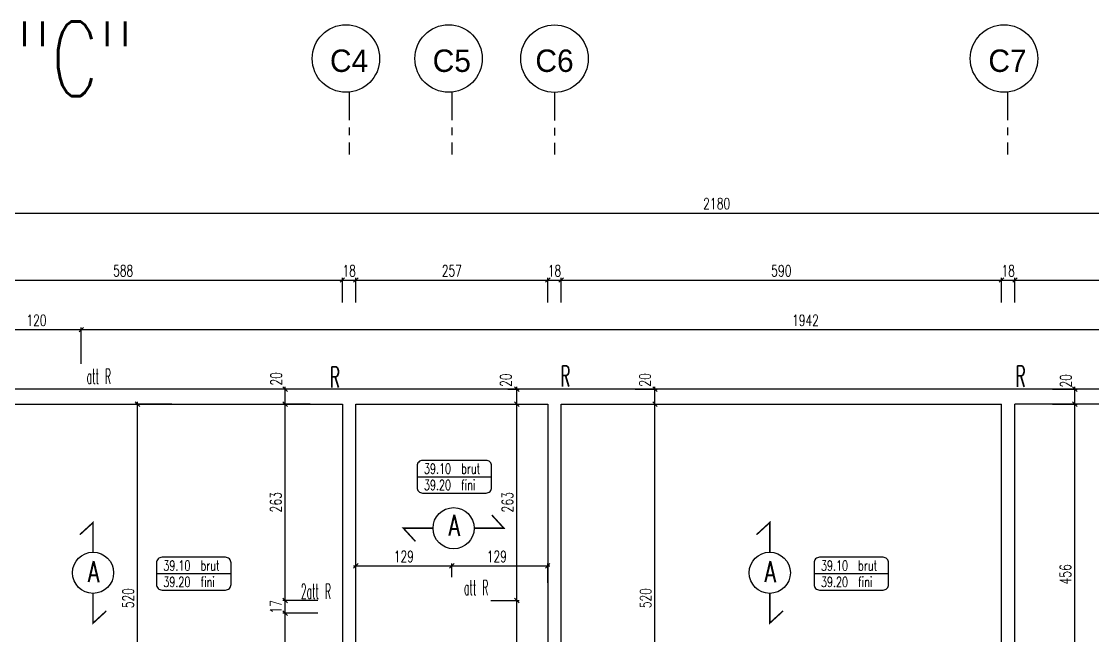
# Model space of a CAD drawing. Extents: x 307 to 786, y -197 to -94.
# Drawn here: x 325.88 to 340.24, y -163.74 to -155.51 of the extents above; entities that cross this region are included whole.
import ezdxf
from ezdxf.enums import TextEntityAlignment as Align

# ---------------------------------------------------------------- set-up
doc = ezdxf.new("R2010")
doc.units = 0
doc.header["$LTSCALE"] = 0.5
doc.header["$MEASUREMENT"] = 0
doc.linetypes.add('AXES2', pattern=[1.125, 0.75, -0.125, 0.125, -0.125])
doc.layers.get('DEFPOINTS').update_dxf_attribs({"linetype": 'CONTINUOUS'})
for name, color, linetype in [('A05-AXES', 13, 'AXES2'), ('A19-COTATIONS', 146, 'CONTINUOUS'), ('AXES', 6, 'AXES2'), ('CADRE-CART', 7, 'CONTINUOUS'), ('COTATION', 7, 'CONTINUOUS'), ('HABILLAGE', 7, 'CONTINUOUS'), ('MURS', 3, 'CONTINUOUS'), ('PLANCHER', 7, 'CONTINUOUS'), ('REPERE-RAID', 4, 'CONTINUOUS')]:
    doc.layers.add(name, color=color, linetype=linetype)
doc.styles.add('CGotH', font='GOTHIC.TTF')
doc.styles.add('ROMANS8', font='romans.shx', dxfattribs={"width": 0.7})
doc.styles.get("Standard").update_dxf_attribs({"font": 'txt.shx'})
doc.dimstyles.new('COT50 cm', dxfattribs={"dimtxt": 0.15, "dimasz": 0.06, "dimexe": 0.03, "dimexo": 0.1, "dimgap": 0.05, "dimtad": 1, "dimdec": 0, "dimlfac": 100, "dimzin": 0, "dimdsep": 46, "dimtxsty": 'ROMANS8', "dimblk1": 'OBLIQUE', "dimblk2": 'OBLIQUE', "dimsah": 1, "dimcen": 0.03, "dimdle": 0.03, "dimclrt": 1, "dimadec": 0, "dimazin": 0, "dimtfac": 1, "dimtdec": 0, "dimtmove": 0, "dimatfit": 3, "dimfxl": 1, "dimfxlon": 1, "dimtolj": 1, "dimtzin": 0, "dimlwd": -1, "dimlwe": -1, "dimarcsym": 0})

# ---------------------------------------------------------------- blocks, each defined once
blk = doc.blocks.new('139')
at = {"layer": 'HABILLAGE', "color": 7}
blk.add_line((-0.665, 0), (0.665, 0), dxfattribs=at)
at = {"layer": 'HABILLAGE'}
blk.add_lwpolyline([(-0.565, -0.291), (0.565, -0.291, 0.414214), (0.665, -0.191), (0.665, 0.191, 0.414214), (0.565, 0.291), (-0.565, 0.291, 0.414214), (-0.665, 0.191), (-0.665, -0.191, 0.414214)], format="xyb", close=True, dxfattribs=at)
at = {"layer": 'HABILLAGE', "color": 1, "width": 0.7}
for s, p in [('brut', (0.121, 0.054)), ('fini', (0.121, -0.237))]:
    blk.add_text(s, height=0.18, dxfattribs=at).set_placement(p)
for tag, p in [('NIVBRUT', (-0.543, 0.054)), ('NIVFINI', (-0.543, -0.237))]:
    blk.add_attdef(tag, p, '', height=0.18, dxfattribs=at)
blk = doc.blocks.new('_Oblique')
at = {"layer": 'COTATION', "color": 0, "lineweight": -2}
blk.add_line((-0.5, -0.5), (0.5, 0.5), dxfattribs=at)
blk = doc.blocks.new('*D812')
at = {"layer": 'COTATION', "color": 0, "transparency": 16777216}
for p, q in [((324.299, -159.814), (324.299, -158.949)), ((330.179, -159.279), (330.179, -158.949)), ((324.269, -158.979), (330.209, -158.979))]:
    blk.add_line(p, q, dxfattribs=at)
at = {"layer": 'DEFPOINTS', "color": 0, "transparency": 16777216}
for p in [(330.179, -158.979), (330.179, -159.379), (324.299, -159.914)]:
    blk.add_point(p, dxfattribs=at)
at = {"layer": 'COTATION', "color": 0, "transparency": 16777216, "xscale": 0.06, "yscale": 0.06, "zscale": 0.06, "rotation": 180}
blk.add_blockref('_Oblique', (324.299, -158.979), dxfattribs=at)
at = {"layer": 'COTATION', "color": 0, "transparency": 16777216, "xscale": 0.06, "yscale": 0.06, "zscale": 0.06}
blk.add_blockref('_Oblique', (330.179, -158.979), dxfattribs=at)
at = {"layer": 'COTATION', "color": 1, "transparency": 16777216, "insert": (327.239, -158.854), "char_height": 0.15, "attachment_point": 5, "style": 'ROMANS8'}
blk.add_mtext('\\A1;588', dxfattribs=at)
blk = doc.blocks.new('*D813')
at = {"layer": 'COTATION', "color": 0, "transparency": 16777216}
for p, q in [((330.179, -159.279), (330.179, -158.949)), ((330.359, -159.279), (330.359, -158.949)), ((330.149, -158.979), (330.389, -158.979))]:
    blk.add_line(p, q, dxfattribs=at)
at = {"layer": 'DEFPOINTS', "color": 0, "transparency": 16777216}
for p in [(330.359, -158.979), (330.179, -162.324), (330.359, -162.324)]:
    blk.add_point(p, dxfattribs=at)
at = {"layer": 'COTATION', "color": 0, "transparency": 16777216, "xscale": 0.06, "yscale": 0.06, "zscale": 0.06, "rotation": 180}
blk.add_blockref('_Oblique', (330.179, -158.979), dxfattribs=at)
at = {"layer": 'COTATION', "color": 0, "transparency": 16777216, "xscale": 0.06, "yscale": 0.06, "zscale": 0.06}
blk.add_blockref('_Oblique', (330.359, -158.979), dxfattribs=at)
at = {"layer": 'COTATION', "color": 1, "transparency": 16777216, "insert": (330.269, -158.854), "char_height": 0.15, "attachment_point": 5, "style": 'ROMANS8'}
blk.add_mtext('\\A1;18', dxfattribs=at)
blk = doc.blocks.new('*D814')
at = {"layer": 'COTATION', "color": 0, "transparency": 16777216}
for p, q in [((330.359, -159.279), (330.359, -158.949)), ((332.933, -159.279), (332.933, -158.949)), ((330.329, -158.979), (332.963, -158.979))]:
    blk.add_line(p, q, dxfattribs=at)
at = {"layer": 'DEFPOINTS', "color": 0, "transparency": 16777216}
for p in [(332.933, -158.979), (330.359, -162.324), (332.933, -162.324)]:
    blk.add_point(p, dxfattribs=at)
at = {"layer": 'COTATION', "color": 0, "transparency": 16777216, "xscale": 0.06, "yscale": 0.06, "zscale": 0.06, "rotation": 180}
blk.add_blockref('_Oblique', (330.359, -158.979), dxfattribs=at)
at = {"layer": 'COTATION', "color": 0, "transparency": 16777216, "xscale": 0.06, "yscale": 0.06, "zscale": 0.06}
blk.add_blockref('_Oblique', (332.933, -158.979), dxfattribs=at)
at = {"layer": 'COTATION', "color": 1, "transparency": 16777216, "insert": (331.646, -158.854), "char_height": 0.15, "attachment_point": 5, "style": 'ROMANS8'}
blk.add_mtext('\\A1;257', dxfattribs=at)
blk = doc.blocks.new('*D815')
at = {"layer": 'COTATION', "color": 0, "transparency": 16777216}
for p, q in [((332.933, -159.279), (332.933, -158.949)), ((333.112, -159.279), (333.112, -158.949)), ((332.903, -158.979), (333.142, -158.979))]:
    blk.add_line(p, q, dxfattribs=at)
at = {"layer": 'DEFPOINTS', "color": 0, "transparency": 16777216}
for p in [(333.112, -158.979), (332.933, -162.324), (333.112, -162.324)]:
    blk.add_point(p, dxfattribs=at)
at = {"layer": 'COTATION', "color": 0, "transparency": 16777216, "xscale": 0.06, "yscale": 0.06, "zscale": 0.06, "rotation": 180}
blk.add_blockref('_Oblique', (332.933, -158.979), dxfattribs=at)
at = {"layer": 'COTATION', "color": 0, "transparency": 16777216, "xscale": 0.06, "yscale": 0.06, "zscale": 0.06}
blk.add_blockref('_Oblique', (333.112, -158.979), dxfattribs=at)
at = {"layer": 'COTATION', "color": 1, "transparency": 16777216, "insert": (333.023, -158.854), "char_height": 0.15, "attachment_point": 5, "style": 'ROMANS8'}
blk.add_mtext('\\A1;18', dxfattribs=at)
blk = doc.blocks.new('*D816')
at = {"layer": 'COTATION', "color": 0, "transparency": 16777216}
for p, q in [((333.112, -159.279), (333.112, -158.949)), ((339.016, -159.279), (339.016, -158.949)), ((333.082, -158.979), (339.046, -158.979))]:
    blk.add_line(p, q, dxfattribs=at)
at = {"layer": 'DEFPOINTS', "color": 0, "transparency": 16777216}
for p in [(339.016, -158.979), (333.112, -162.324), (339.016, -162.324)]:
    blk.add_point(p, dxfattribs=at)
at = {"layer": 'COTATION', "color": 0, "transparency": 16777216, "xscale": 0.06, "yscale": 0.06, "zscale": 0.06, "rotation": 180}
blk.add_blockref('_Oblique', (333.112, -158.979), dxfattribs=at)
at = {"layer": 'COTATION', "color": 0, "transparency": 16777216, "xscale": 0.06, "yscale": 0.06, "zscale": 0.06}
blk.add_blockref('_Oblique', (339.016, -158.979), dxfattribs=at)
at = {"layer": 'COTATION', "color": 1, "transparency": 16777216, "insert": (336.064, -158.854), "char_height": 0.15, "attachment_point": 5, "style": 'ROMANS8'}
blk.add_mtext('\\A1;590', dxfattribs=at)
blk = doc.blocks.new('*D817')
at = {"layer": 'COTATION', "color": 0, "transparency": 16777216}
for p, q in [((339.016, -159.279), (339.016, -158.949)), ((339.196, -159.279), (339.196, -158.949)), ((338.986, -158.979), (339.226, -158.979))]:
    blk.add_line(p, q, dxfattribs=at)
at = {"layer": 'DEFPOINTS', "color": 0, "transparency": 16777216}
for p in [(339.196, -158.979), (339.016, -162.324), (339.196, -162.324)]:
    blk.add_point(p, dxfattribs=at)
at = {"layer": 'COTATION', "color": 0, "transparency": 16777216, "xscale": 0.06, "yscale": 0.06, "zscale": 0.06, "rotation": 180}
blk.add_blockref('_Oblique', (339.016, -158.979), dxfattribs=at)
at = {"layer": 'COTATION', "color": 0, "transparency": 16777216, "xscale": 0.06, "yscale": 0.06, "zscale": 0.06}
blk.add_blockref('_Oblique', (339.196, -158.979), dxfattribs=at)
at = {"layer": 'COTATION', "color": 1, "transparency": 16777216, "insert": (339.106, -158.854), "char_height": 0.15, "attachment_point": 5, "style": 'ROMANS8'}
blk.add_mtext('\\A1;18', dxfattribs=at)
blk = doc.blocks.new('*D818')
at = {"layer": 'COTATION', "color": 0, "transparency": 16777216}
for p, q in [((339.196, -159.279), (339.196, -158.949)), ((342.915, -159.279), (342.915, -158.949)), ((339.166, -158.979), (342.945, -158.979))]:
    blk.add_line(p, q, dxfattribs=at)
at = {"layer": 'DEFPOINTS', "color": 0, "transparency": 16777216}
for p in [(342.915, -158.979), (339.196, -162.324), (342.915, -162.324)]:
    blk.add_point(p, dxfattribs=at)
at = {"layer": 'COTATION', "color": 0, "transparency": 16777216, "xscale": 0.06, "yscale": 0.06, "zscale": 0.06, "rotation": 180}
blk.add_blockref('_Oblique', (339.196, -158.979), dxfattribs=at)
at = {"layer": 'COTATION', "color": 0, "transparency": 16777216, "xscale": 0.06, "yscale": 0.06, "zscale": 0.06}
blk.add_blockref('_Oblique', (342.915, -158.979), dxfattribs=at)
at = {"layer": 'COTATION', "color": 1, "transparency": 16777216, "insert": (341.055, -158.854), "char_height": 0.15, "attachment_point": 5, "style": 'ROMANS8'}
blk.add_mtext('\\A1;372', dxfattribs=at)
blk = doc.blocks.new('*D867')
at = {"layer": 'COTATION', "color": 0, "transparency": 16777216}
for p, q in [((325.449, -159.643), (326.709, -159.643)), ((325.479, -160.102), (325.479, -159.613)), ((326.679, -160.103), (326.679, -159.613))]:
    blk.add_line(p, q, dxfattribs=at)
at = {"layer": 'DEFPOINTS', "color": 0, "transparency": 16777216}
for p in [(326.679, -159.643), (325.479, -160.202), (326.679, -160.203)]:
    blk.add_point(p, dxfattribs=at)
at = {"layer": 'COTATION', "color": 0, "transparency": 16777216, "xscale": 0.06, "yscale": 0.06, "zscale": 0.06, "rotation": 180}
blk.add_blockref('_Oblique', (325.479, -159.643), dxfattribs=at)
at = {"layer": 'COTATION', "color": 0, "transparency": 16777216, "xscale": 0.06, "yscale": 0.06, "zscale": 0.06}
blk.add_blockref('_Oblique', (326.679, -159.643), dxfattribs=at)
at = {"layer": 'COTATION', "color": 1, "transparency": 16777216, "insert": (326.079, -159.518), "char_height": 0.15, "attachment_point": 5, "style": 'ROMANS8'}
blk.add_mtext('\\A1;120', dxfattribs=at)
blk = doc.blocks.new('*D868')
at = {"layer": 'COTATION', "color": 0, "transparency": 16777216}
for p, q in [((326.649, -159.643), (346.126, -159.643)), ((326.679, -160.103), (326.679, -159.613)), ((346.096, -160.341), (346.096, -159.613))]:
    blk.add_line(p, q, dxfattribs=at)
at = {"layer": 'DEFPOINTS', "color": 0, "transparency": 16777216}
for p in [(346.096, -159.643), (326.679, -160.203), (346.096, -160.441)]:
    blk.add_point(p, dxfattribs=at)
at = {"layer": 'COTATION', "color": 0, "transparency": 16777216, "xscale": 0.06, "yscale": 0.06, "zscale": 0.06, "rotation": 180}
blk.add_blockref('_Oblique', (326.679, -159.643), dxfattribs=at)
at = {"layer": 'COTATION', "color": 0, "transparency": 16777216, "xscale": 0.06, "yscale": 0.06, "zscale": 0.06}
blk.add_blockref('_Oblique', (346.096, -159.643), dxfattribs=at)
at = {"layer": 'COTATION', "color": 1, "transparency": 16777216, "insert": (336.387, -159.518), "char_height": 0.15, "attachment_point": 5, "style": 'ROMANS8'}
blk.add_mtext('\\A1;1942', dxfattribs=at)
blk = doc.blocks.new('*D877')
at = {"layer": 'COTATION', "color": 0, "transparency": 16777216}
for p, q in [((324.269, -158.081), (346.126, -158.081)), ((324.299, -158.646), (324.299, -158.051)), ((346.096, -159.081), (346.096, -158.051))]:
    blk.add_line(p, q, dxfattribs=at)
at = {"layer": 'DEFPOINTS', "color": 0, "transparency": 16777216}
for p in [(346.096, -158.081), (324.299, -158.746), (346.096, -160.441)]:
    blk.add_point(p, dxfattribs=at)
at = {"layer": 'COTATION', "color": 0, "transparency": 16777216, "xscale": 0.06, "yscale": 0.06, "zscale": 0.06, "rotation": 180}
blk.add_blockref('_Oblique', (324.299, -158.081), dxfattribs=at)
at = {"layer": 'COTATION', "color": 0, "transparency": 16777216, "xscale": 0.06, "yscale": 0.06, "zscale": 0.06}
blk.add_blockref('_Oblique', (346.096, -158.081), dxfattribs=at)
at = {"layer": 'COTATION', "color": 1, "transparency": 16777216, "insert": (335.197, -157.956), "char_height": 0.15, "attachment_point": 5, "style": 'ROMANS8'}
blk.add_mtext('\\A1;2180', dxfattribs=at)
blk = doc.blocks.new('*D953')
at = {"layer": 'COTATION', "color": 0, "transparency": 16777216}
for p, q in [((327.894, -160.641), (327.402, -160.641)), ((327.432, -165.871), (327.432, -160.611)), ((327.669, -165.841), (327.402, -165.841))]:
    blk.add_line(p, q, dxfattribs=at)
at = {"layer": 'DEFPOINTS', "color": 0, "transparency": 16777216}
for p in [(327.432, -160.641), (327.994, -160.641), (327.769, -165.841)]:
    blk.add_point(p, dxfattribs=at)
at = {"layer": 'COTATION', "color": 0, "transparency": 16777216, "xscale": 0.06, "yscale": 0.06, "zscale": 0.06}
for p, rotation in [((327.432, -160.641), 90), ((327.432, -165.841), 270)]:
    blk.add_blockref('_Oblique', p, dxfattribs=dict(at, rotation=rotation))
at = {"layer": 'COTATION', "color": 1, "transparency": 16777216, "insert": (327.307, -163.241), "char_height": 0.15, "attachment_point": 5, "rotation": 90, "style": 'ROMANS8'}
blk.add_mtext('\\A1;520', dxfattribs=at)
blk = doc.blocks.new('*D964')
at = {"layer": 'COTATION', "color": 0, "transparency": 16777216}
for p, q in [((329.413, -164.661), (329.413, -163.411)), ((329.849, -163.441), (329.383, -163.441)), ((329.84, -164.631), (329.383, -164.631))]:
    blk.add_line(p, q, dxfattribs=at)
at = {"layer": 'DEFPOINTS', "color": 0, "transparency": 16777216}
for p in [(329.413, -163.441), (329.949, -163.441), (329.94, -164.631)]:
    blk.add_point(p, dxfattribs=at)
at = {"layer": 'COTATION', "color": 0, "transparency": 16777216, "xscale": 0.06, "yscale": 0.06, "zscale": 0.06}
for p, rotation in [((329.413, -163.441), 90), ((329.413, -164.631), 270)]:
    blk.add_blockref('_Oblique', p, dxfattribs=dict(at, rotation=rotation))
at = {"layer": 'COTATION', "color": 1, "transparency": 16777216, "insert": (329.288, -164.036), "char_height": 0.15, "attachment_point": 5, "rotation": 90, "style": 'ROMANS8'}
blk.add_mtext('\\A1;119', dxfattribs=at)
blk = doc.blocks.new('*D965')
at = {"layer": 'COTATION', "color": 0, "transparency": 16777216}
for p, q in [((329.849, -163.271), (329.383, -163.271)), ((329.413, -163.471), (329.413, -163.241)), ((329.849, -163.441), (329.383, -163.441))]:
    blk.add_line(p, q, dxfattribs=at)
at = {"layer": 'DEFPOINTS', "color": 0, "transparency": 16777216}
for p in [(329.413, -163.271), (329.949, -163.271), (329.949, -163.441)]:
    blk.add_point(p, dxfattribs=at)
at = {"layer": 'COTATION', "color": 0, "transparency": 16777216, "xscale": 0.06, "yscale": 0.06, "zscale": 0.06}
for p, rotation in [((329.413, -163.271), 90), ((329.413, -163.441), 270)]:
    blk.add_blockref('_Oblique', p, dxfattribs=dict(at, rotation=rotation))
at = {"layer": 'COTATION', "color": 1, "transparency": 16777216, "insert": (329.288, -163.356), "char_height": 0.15, "attachment_point": 5, "rotation": 90, "style": 'ROMANS8'}
blk.add_mtext('\\A1;17', dxfattribs=at)
blk = doc.blocks.new('*D966')
at = {"layer": 'COTATION', "color": 0, "transparency": 16777216}
for p, q in [((329.749, -160.641), (329.383, -160.641)), ((329.413, -163.301), (329.413, -160.611)), ((329.849, -163.271), (329.383, -163.271))]:
    blk.add_line(p, q, dxfattribs=at)
at = {"layer": 'DEFPOINTS', "color": 0, "transparency": 16777216}
for p in [(329.413, -160.641), (329.849, -160.641), (329.949, -163.271)]:
    blk.add_point(p, dxfattribs=at)
at = {"layer": 'COTATION', "color": 0, "transparency": 16777216, "xscale": 0.06, "yscale": 0.06, "zscale": 0.06}
for p, rotation in [((329.413, -160.641), 90), ((329.413, -163.271), 270)]:
    blk.add_blockref('_Oblique', p, dxfattribs=dict(at, rotation=rotation))
at = {"layer": 'COTATION', "color": 1, "transparency": 16777216, "insert": (329.288, -161.956), "char_height": 0.15, "attachment_point": 5, "rotation": 90, "style": 'ROMANS8'}
blk.add_mtext('\\A1;263', dxfattribs=at)
blk = doc.blocks.new('*D967')
at = {"layer": 'COTATION', "color": 0, "transparency": 16777216}
for p, q in [((329.749, -160.441), (329.383, -160.441)), ((329.413, -160.671), (329.413, -160.411)), ((329.749, -160.641), (329.383, -160.641))]:
    blk.add_line(p, q, dxfattribs=at)
at = {"layer": 'DEFPOINTS', "color": 0, "transparency": 16777216}
for p in [(329.413, -160.441), (329.849, -160.441), (329.849, -160.641)]:
    blk.add_point(p, dxfattribs=at)
at = {"layer": 'COTATION', "color": 0, "transparency": 16777216, "xscale": 0.06, "yscale": 0.06, "zscale": 0.06}
for p, rotation in [((329.413, -160.441), 90), ((329.413, -160.641), 270)]:
    blk.add_blockref('_Oblique', p, dxfattribs=dict(at, rotation=rotation))
at = {"layer": 'COTATION', "color": 1, "transparency": 16777216, "insert": (329.291, -160.301), "char_height": 0.15, "attachment_point": 5, "rotation": 90, "style": 'ROMANS8'}
blk.add_mtext('\\A1;20', dxfattribs=at)
blk = doc.blocks.new('*D968')
at = {"layer": 'COTATION', "color": 0, "transparency": 16777216}
for p, q in [((330.329, -162.807), (331.676, -162.807)), ((330.359, -162.96), (330.359, -162.777)), ((331.646, -162.96), (331.646, -162.777))]:
    blk.add_line(p, q, dxfattribs=at)
at = {"layer": 'DEFPOINTS', "color": 0, "transparency": 16777216}
for p in [(331.646, -162.807), (330.359, -163.06), (331.646, -163.06)]:
    blk.add_point(p, dxfattribs=at)
at = {"layer": 'COTATION', "color": 0, "transparency": 16777216, "xscale": 0.06, "yscale": 0.06, "zscale": 0.06, "rotation": 180}
blk.add_blockref('_Oblique', (330.359, -162.807), dxfattribs=at)
at = {"layer": 'COTATION', "color": 0, "transparency": 16777216, "xscale": 0.06, "yscale": 0.06, "zscale": 0.06}
blk.add_blockref('_Oblique', (331.646, -162.807), dxfattribs=at)
at = {"layer": 'COTATION', "color": 1, "transparency": 16777216, "insert": (331.003, -162.682), "char_height": 0.15, "attachment_point": 5, "style": 'ROMANS8'}
blk.add_mtext('\\A1;129', dxfattribs=at)
blk = doc.blocks.new('*D969')
at = {"layer": 'COTATION', "color": 0, "transparency": 16777216}
for p, q in [((331.616, -162.807), (332.962, -162.807)), ((331.646, -162.96), (331.646, -162.777)), ((332.932, -163.035), (332.932, -162.777))]:
    blk.add_line(p, q, dxfattribs=at)
at = {"layer": 'DEFPOINTS', "color": 0, "transparency": 16777216}
for p in [(332.932, -162.807), (331.646, -163.06), (332.932, -163.135)]:
    blk.add_point(p, dxfattribs=at)
at = {"layer": 'COTATION', "color": 0, "transparency": 16777216, "xscale": 0.06, "yscale": 0.06, "zscale": 0.06, "rotation": 180}
blk.add_blockref('_Oblique', (331.646, -162.807), dxfattribs=at)
at = {"layer": 'COTATION', "color": 0, "transparency": 16777216, "xscale": 0.06, "yscale": 0.06, "zscale": 0.06}
blk.add_blockref('_Oblique', (332.932, -162.807), dxfattribs=at)
at = {"layer": 'COTATION', "color": 1, "transparency": 16777216, "insert": (332.251, -162.682), "char_height": 0.15, "attachment_point": 5, "style": 'ROMANS8'}
blk.add_mtext('\\A1;129', dxfattribs=at)
blk = doc.blocks.new('*D972')
at = {"layer": 'COTATION', "color": 0, "transparency": 16777216}
for p, q in [((332.171, -163.271), (332.547, -163.271)), ((332.517, -165.216), (332.517, -163.241)), ((332.709, -165.186), (332.487, -165.186))]:
    blk.add_line(p, q, dxfattribs=at)
at = {"layer": 'DEFPOINTS', "color": 0, "transparency": 16777216}
for p in [(332.071, -163.271), (332.517, -163.271), (332.809, -165.186)]:
    blk.add_point(p, dxfattribs=at)
at = {"layer": 'COTATION', "color": 0, "transparency": 16777216, "xscale": 0.06, "yscale": 0.06, "zscale": 0.06}
for p, rotation in [((332.517, -163.271), 90), ((332.517, -165.186), 270)]:
    blk.add_blockref('_Oblique', p, dxfattribs=dict(at, rotation=rotation))
at = {"layer": 'COTATION', "color": 1, "transparency": 16777216, "insert": (332.392, -164.228), "char_height": 0.15, "attachment_point": 5, "rotation": 90, "style": 'ROMANS8'}
blk.add_mtext('\\A1;192', dxfattribs=at)
blk = doc.blocks.new('*D973')
at = {"layer": 'COTATION', "color": 0, "transparency": 16777216}
for p, q in [((332.35, -160.641), (332.547, -160.641)), ((332.517, -163.301), (332.517, -160.611)), ((332.171, -163.271), (332.547, -163.271))]:
    blk.add_line(p, q, dxfattribs=at)
at = {"layer": 'DEFPOINTS', "color": 0, "transparency": 16777216}
for p in [(332.25, -160.641), (332.517, -160.641), (332.071, -163.271)]:
    blk.add_point(p, dxfattribs=at)
at = {"layer": 'COTATION', "color": 0, "transparency": 16777216, "xscale": 0.06, "yscale": 0.06, "zscale": 0.06}
for p, rotation in [((332.517, -160.641), 90), ((332.517, -163.271), 270)]:
    blk.add_blockref('_Oblique', p, dxfattribs=dict(at, rotation=rotation))
at = {"layer": 'COTATION', "color": 1, "transparency": 16777216, "insert": (332.392, -161.956), "char_height": 0.15, "attachment_point": 5, "rotation": 90, "style": 'ROMANS8'}
blk.add_mtext('\\A1;263', dxfattribs=at)
blk = doc.blocks.new('*D974')
at = {"layer": 'COTATION', "color": 0, "transparency": 16777216}
for p, q in [((332.398, -160.441), (332.547, -160.441)), ((332.517, -160.671), (332.517, -160.411)), ((332.35, -160.641), (332.547, -160.641))]:
    blk.add_line(p, q, dxfattribs=at)
at = {"layer": 'DEFPOINTS', "color": 0, "transparency": 16777216}
for p in [(332.298, -160.441), (332.517, -160.441), (332.25, -160.641)]:
    blk.add_point(p, dxfattribs=at)
at = {"layer": 'COTATION', "color": 0, "transparency": 16777216, "xscale": 0.06, "yscale": 0.06, "zscale": 0.06}
for p, rotation in [((332.517, -160.441), 90), ((332.517, -160.641), 270)]:
    blk.add_blockref('_Oblique', p, dxfattribs=dict(at, rotation=rotation))
at = {"layer": 'COTATION', "color": 1, "transparency": 16777216, "insert": (332.371, -160.321), "char_height": 0.15, "attachment_point": 5, "rotation": 90, "style": 'ROMANS8'}
blk.add_mtext('\\A1;20', dxfattribs=at)
blk = doc.blocks.new('*D987')
at = {"layer": 'COTATION', "color": 0, "transparency": 16777216}
for p, q in [((334.135, -160.641), (334.4, -160.641)), ((334.37, -165.871), (334.37, -160.611)), ((334.635, -165.841), (334.34, -165.841))]:
    blk.add_line(p, q, dxfattribs=at)
at = {"layer": 'DEFPOINTS', "color": 0, "transparency": 16777216}
for p in [(334.035, -160.641), (334.37, -160.641), (334.735, -165.841)]:
    blk.add_point(p, dxfattribs=at)
at = {"layer": 'COTATION', "color": 0, "transparency": 16777216, "xscale": 0.06, "yscale": 0.06, "zscale": 0.06}
for p, rotation in [((334.37, -160.641), 90), ((334.37, -165.841), 270)]:
    blk.add_blockref('_Oblique', p, dxfattribs=dict(at, rotation=rotation))
at = {"layer": 'COTATION', "color": 1, "transparency": 16777216, "insert": (334.245, -163.241), "char_height": 0.15, "attachment_point": 5, "rotation": 90, "style": 'ROMANS8'}
blk.add_mtext('\\A1;520', dxfattribs=at)
blk = doc.blocks.new('*D988')
at = {"layer": 'COTATION', "color": 0, "transparency": 16777216}
for p, q in [((334.104, -160.441), (334.4, -160.441)), ((334.37, -160.671), (334.37, -160.411)), ((334.135, -160.641), (334.4, -160.641))]:
    blk.add_line(p, q, dxfattribs=at)
at = {"layer": 'DEFPOINTS', "color": 0, "transparency": 16777216}
for p in [(334.004, -160.441), (334.37, -160.441), (334.035, -160.641)]:
    blk.add_point(p, dxfattribs=at)
at = {"layer": 'COTATION', "color": 0, "transparency": 16777216, "xscale": 0.06, "yscale": 0.06, "zscale": 0.06}
for p, rotation in [((334.37, -160.441), 90), ((334.37, -160.641), 270)]:
    blk.add_blockref('_Oblique', p, dxfattribs=dict(at, rotation=rotation))
at = {"layer": 'COTATION', "color": 1, "transparency": 16777216, "insert": (334.236, -160.317), "char_height": 0.15, "attachment_point": 5, "rotation": 90, "style": 'ROMANS8'}
blk.add_mtext('\\A1;20', dxfattribs=at)
blk = doc.blocks.new('*D1000')
at = {"layer": 'COTATION', "color": 0, "transparency": 16777216}
for p, q in [((339.697, -160.641), (340.028, -160.641)), ((339.998, -165.231), (339.998, -160.611)), ((339.535, -165.201), (340.028, -165.201))]:
    blk.add_line(p, q, dxfattribs=at)
at = {"layer": 'DEFPOINTS', "color": 0, "transparency": 16777216}
for p in [(339.597, -160.641), (339.998, -160.641), (339.435, -165.201)]:
    blk.add_point(p, dxfattribs=at)
at = {"layer": 'COTATION', "color": 0, "transparency": 16777216, "xscale": 0.06, "yscale": 0.06, "zscale": 0.06}
for p, rotation in [((339.998, -160.641), 90), ((339.998, -165.201), 270)]:
    blk.add_blockref('_Oblique', p, dxfattribs=dict(at, rotation=rotation))
at = {"layer": 'COTATION', "color": 1, "transparency": 16777216, "insert": (339.873, -162.921), "char_height": 0.15, "attachment_point": 5, "rotation": 90, "style": 'ROMANS8'}
blk.add_mtext('\\A1;456', dxfattribs=at)
blk = doc.blocks.new('*D1001')
at = {"layer": 'COTATION', "color": 0, "transparency": 16777216}
for p, q in [((339.697, -160.441), (340.028, -160.441)), ((339.998, -160.671), (339.998, -160.411)), ((339.697, -160.641), (340.028, -160.641))]:
    blk.add_line(p, q, dxfattribs=at)
at = {"layer": 'DEFPOINTS', "color": 0, "transparency": 16777216}
for p in [(339.597, -160.441), (339.998, -160.441), (339.597, -160.641)]:
    blk.add_point(p, dxfattribs=at)
at = {"layer": 'COTATION', "color": 0, "transparency": 16777216, "xscale": 0.06, "yscale": 0.06, "zscale": 0.06}
for p, rotation in [((339.998, -160.441), 90), ((339.998, -160.641), 270)]:
    blk.add_blockref('_Oblique', p, dxfattribs=dict(at, rotation=rotation))
at = {"layer": 'COTATION', "color": 1, "transparency": 16777216, "insert": (339.879, -160.329), "char_height": 0.15, "attachment_point": 5, "rotation": 90, "style": 'ROMANS8'}
blk.add_mtext('\\A1;20', dxfattribs=at)

msp = doc.modelspace()

# ---------------------------------------------------------------- linework, layer by layer
at = {"layer": 'A19-COTATIONS', "color": 242, "lineweight": 30, "ltscale": 10, "true_color": 0xcd2027}
for centre in [(330.2267, -156.0112), (331.603, -156.0111), (333.0228, -156.0126), (339.0496, -156.0109)]:
    msp.add_circle(centre, 0.4522, dxfattribs=at)
at = {"layer": 'AXES', "color": 1}
for p, q in [((330.2693, -156.4614), (330.2693, -157.296)), ((331.6462, -156.4613), (331.6462, -157.296)), ((333.0228, -156.4648), (333.0228, -157.296)), ((339.0959, -156.4608), (339.0959, -157.296))]:
    msp.add_line(p, q, dxfattribs=at)
at = {"layer": 'MURS'}
for p, q in [((346.0959, -160.4413), (324.299, -160.4413)), ((333.1126, -160.6413), (339.0159, -160.6413)), ((339.0154, -165.4414), (339.0159, -160.6413)), ((339.1954, -165.4414), (339.1959, -160.6413)), ((342.9147, -160.6413), (339.1959, -160.6413))]:
    msp.add_line(p, q, dxfattribs=at)
msp.add_lwpolyline([(324.299, -160.6413), (330.1793, -160.6413), (330.1793, -166.1413), (330.3593, -166.1413), (330.3593, -160.6413), (332.9326, -160.6413), (332.9326, -166.1413), (333.1126, -166.1413), (333.1126, -160.6413)], dxfattribs=at)
at = {"layer": 'PLANCHER', "color": 1, "const_width": 0.02}
for points in [[(331.946, -162.3026), (332.3441, -162.3026), (332.1818, -162.1255)], [(326.8371, -162.6246), (326.8371, -162.2265), (326.6599, -162.3888)], [(335.909, -162.6246), (335.909, -162.2265), (335.7318, -162.3888)], [(331.3947, -162.3026), (330.9966, -162.3026), (331.1589, -162.4798)], [(326.8371, -163.176), (326.8371, -163.574), (327.0143, -163.4117)], [(335.909, -163.176), (335.909, -163.574), (336.0862, -163.4117)]]:
    msp.add_lwpolyline(points, dxfattribs=at)
at = {"layer": 'PLANCHER', "color": 1}
for centre in [(331.6703, -162.3026), (326.8371, -162.9003), (335.909, -162.9003)]:
    msp.add_circle(centre, 0.2757, dxfattribs=at)

# ---------------------------------------------------------------- block references
at = {"layer": 'HABILLAGE', "color": 1, "xscale": 0.7521624, "yscale": 0.7521624, "zscale": 0.7521624}
for p in [(331.6802, -161.613), (328.1861, -162.9118), (337.0022, -162.9118)]:
    msp.add_blockref('139', p, dxfattribs=at).add_auto_attribs({'NIVBRUT': '39.10', 'NIVFINI': '39.20'})

# ---------------------------------------------------------------- texts
at = {"layer": 'A05-AXES', "color": 1, "ltscale": 0.5, "char_height": 0.3, "width": 0.3408, "attachment_point": 2, "rotation": 0.00168, "line_spacing_factor": 1.032839, "style": 'CGotH'}
for s, insert in [('C4', (330.2691, -155.8903)), ('C5', (331.646, -155.8903)), ('C6', (333.0229, -155.8903)), ('C7', (339.096, -155.8903))]:
    msp.add_mtext(s, dxfattribs=dict(at, insert=insert))
at = {"layer": 'CADRE-CART', "color": 4, "style": 'ROMANS8', "width": 0.7}
msp.add_text('"C"', height=1, dxfattribs=at).set_placement((325.7968, -156.514))
at = {"layer": 'PLANCHER', "color": 1, "width": 0.7}
for p in [(331.6781, -162.2639), (326.8435, -162.8838), (335.9154, -162.8838)]:
    msp.add_text('A', height=0.28, dxfattribs=at).set_placement(p, align=Align.MIDDLE)
at = {"layer": 'REPERE-RAID', "color": 4}
for s, height, width, p in [('att R', 0.2, 0.45, (326.751, -160.3698)), ('R', 0.28, 0.519, (330.0132, -160.4198)), ('R', 0.28, 0.519, (333.1038, -160.4058)), ('R', 0.28, 0.519, (339.2058, -160.4093)), ('2att R', 0.2, 0.45, (329.6229, -163.2491)), ('att R', 0.2, 0.45, (331.8094, -163.199))]:
    msp.add_text(s, height=height, dxfattribs=dict(at, width=width)).set_placement(p)

# ---------------------------------------------------------------- dimensions: what is measured, and where the dimension line sits
at = {"layer": 'COTATION'}
for base, p1, p2, picture, middle in [((346.0959, -158.0813), (324.299, -158.7455), (346.0959, -160.4413), '*D877', (335.1975, -157.9563)), ((331.6462, -162.8073), (330.3593, -163.0604), (331.6462, -163.0604), '*D968', (331.0027, -162.6823))]:
    dim = msp.add_linear_dim(base=base, p1=p1, p2=p2, dimstyle='COT50 cm', dxfattribs=at)
    dim.commit()
    dim.dimension.update_dxf_attribs({"geometry": picture, "text_midpoint": middle})
for base, p1, p2, override, picture, middle in [((330.179, -158.9791), (324.299, -159.9143), (330.179, -159.3788), {"dimtmove": 1}, '*D812', (327.239, -158.8541)), ((332.9326, -158.9791), (330.3593, -162.3243), (332.9326, -162.3243), {"dimtmove": 1, "dimfxl": 0.3, "dimfxlon": 1}, '*D814', (331.646, -158.8541)), ((339.0159, -158.9791), (333.1124, -162.3243), (339.0159, -162.3243), {"dimtmove": 1, "dimfxl": 0.3, "dimfxlon": 1}, '*D816', (336.0641, -158.8541)), ((342.9147, -158.9791), (339.1959, -162.3243), (342.9147, -162.3243), {"dimtmove": 1, "dimfxl": 0.3, "dimfxlon": 1}, '*D818', (341.0553, -158.8541)), ((326.6789, -159.643), (325.479, -160.2024), (326.6789, -160.2032), {"dimtmove": 1}, '*D867', (326.0789, -159.518)), ((346.0959, -159.643), (326.6789, -160.2032), (346.0959, -160.4413), {"dimtmove": 1}, '*D868', (336.3874, -159.518))]:
    dim = msp.add_linear_dim(base=base, p1=p1, p2=p2, dimstyle='COT50 cm', override=override, dxfattribs=at)
    dim.commit()
    dim.dimension.update_dxf_attribs({"geometry": picture, "text_midpoint": middle})
for base, p1, p2, override, picture, middle in [((330.3593, -158.9791), (330.179, -162.3243), (330.3593, -162.3243), {"dimtmove": 1, "dimfxl": 0.3, "dimfxlon": 1}, '*D813', (330.2692, -158.9791)), ((333.1124, -158.9791), (332.9326, -162.3243), (333.1124, -162.3243), {"dimtmove": 1, "dimfxl": 0.3, "dimfxlon": 1}, '*D815', (333.0225, -158.9791)), ((339.1959, -158.9791), (339.0159, -162.3243), (339.1959, -162.3243), {"dimtmove": 1, "dimfxl": 0.3, "dimfxlon": 1}, '*D817', (339.1059, -158.9791)), ((332.9324, -162.8073), (331.6462, -163.0604), (332.9324, -163.1346), {"dimtmove": 1}, '*D969', (332.2514, -162.8073))]:
    dim = msp.add_linear_dim(base=base, p1=p1, p2=p2, dimstyle='COT50 cm', override=override, dxfattribs=at)
    dim.commit()
    dim.dimension.update_dxf_attribs({"geometry": picture, "text_midpoint": middle, "dimtype": 160})
for base, p1, p2, picture, middle in [((329.4132, -160.4413), (329.8487, -160.6413), (329.8487, -160.4413), '*D967', (329.4156, -160.3006)), ((332.5172, -160.4413), (332.2499, -160.6413), (332.2982, -160.4413), '*D974', (332.4958, -160.3211)), ((334.3701, -160.4413), (334.035, -160.6413), (334.0044, -160.4413), '*D988', (334.3613, -160.3173)), ((339.998, -160.4413), (339.5971, -160.6413), (339.5971, -160.4413), '*D1001', (340.004, -160.3289)), ((329.4132, -163.2705), (329.9493, -163.4405), (329.9493, -163.2705), '*D965', (329.4132, -163.3555))]:
    dim = msp.add_linear_dim(base=base, p1=p1, p2=p2, angle=90, dimstyle='COT50 cm', override={"dimtmove": 1}, dxfattribs=at)
    dim.commit()
    dim.dimension.update_dxf_attribs({"geometry": picture, "text_midpoint": middle, "dimtype": 160})
for base, p1, p2, picture, middle in [((327.432, -160.6413), (327.769, -165.8413), (327.9938, -160.6413), '*D953', (327.307, -163.2413)), ((329.4132, -160.6413), (329.9493, -163.2705), (329.8487, -160.6413), '*D966', (329.2882, -161.9559)), ((332.5172, -160.6413), (332.0709, -163.2705), (332.2499, -160.6413), '*D973', (332.3922, -161.9559)), ((334.3701, -160.6413), (334.7349, -165.8413), (334.035, -160.6413), '*D987', (334.2451, -163.2413)), ((339.998, -160.6413), (339.4345, -165.2013), (339.5971, -160.6413), '*D1000', (339.873, -162.9213)), ((332.5172, -163.2705), (332.809, -165.1863), (332.0709, -163.2705), '*D972', (332.3922, -164.2284)), ((329.4132, -163.4405), (329.9402, -164.6305), (329.9493, -163.4405), '*D964', (329.2882, -164.0355))]:
    dim = msp.add_linear_dim(base=base, p1=p1, p2=p2, angle=90, dimstyle='COT50 cm', override={"dimtmove": 1}, dxfattribs=at)
    dim.commit()
    dim.dimension.update_dxf_attribs({"geometry": picture, "text_midpoint": middle})

doc.saveas('drawing.dxf')
